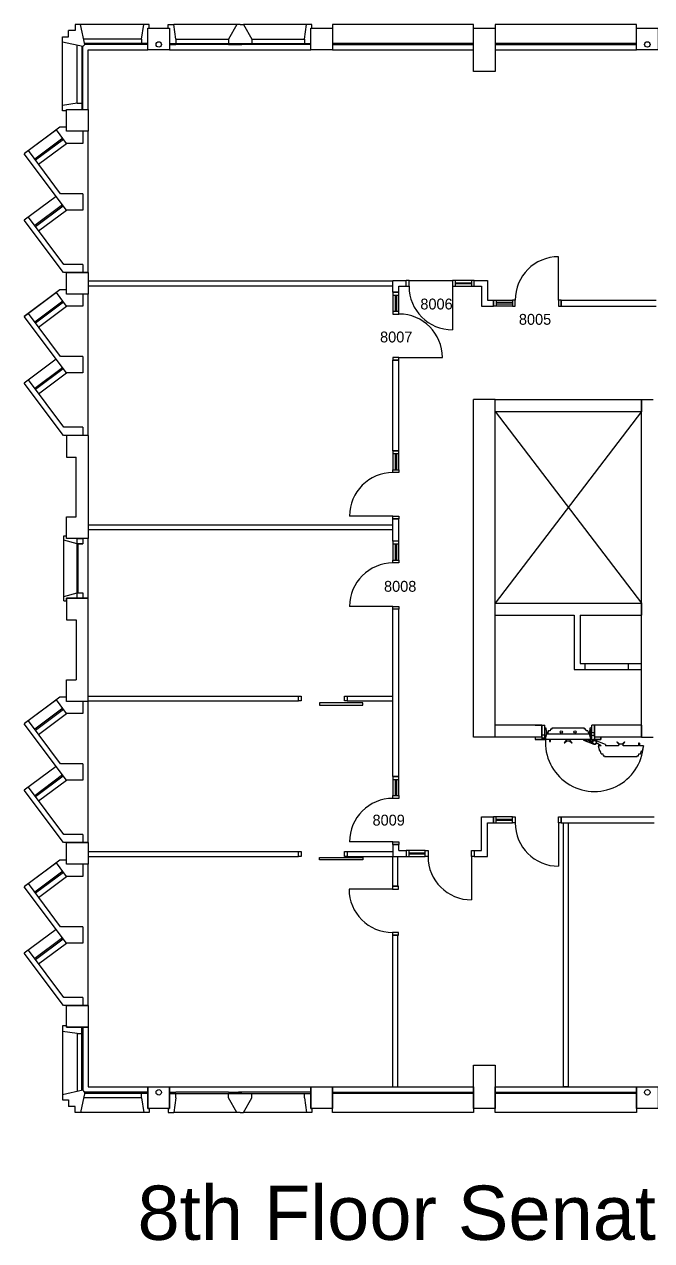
# Model space of a CAD drawing. Header units: millimetres. Extents: x -48971 to 980, y -22268 to 133.
# Drawn here: x -48971 to -37415, y -22268 to 133 of the extents above; entities that cross this region are included whole.
import ezdxf

# ---------------------------------------------------------------- set-up
doc = ezdxf.new("R2010")
doc.units = ezdxf.units.MM
doc.header["$MEASUREMENT"] = 0
for name, color, linetype in [('BL', 8, 'Continuous'), ('BRICK_WALLS_P4', 1, 'Continuous'), ('COLUMNS_P5', 3, 'Continuous'), ('DR', 8, 'Continuous'), ('TEXT', 7, 'Continuous'), ('WA', 6, 'Continuous'), ('WA_EXT', 7, 'Continuous'), ('WN', 4, 'Continuous')]:
    doc.layers.add(name, color=color, linetype=linetype)
doc.styles.add('arial', font='arial.ttf')
doc.styles.add('Text_Style_1', font='freehand')

msp = doc.modelspace()

# ---------------------------------------------------------------- linework, layer by layer
at = {"layer": 'BL', "linetype": 'Continuous'}
for p, q in [((-40295, -6997), (-37605, -10527)), ((-37605, -6997), (-40295, -10527))]:
    msp.add_line(p, q, dxfattribs=at)
at = {"layer": 'BRICK_WALLS_P4', "linetype": 'Continuous'}
for p, q in [((-40295, -6997), (-40295, -6777)), ((-40295, -6777), (-37605, -6777)), ((-37605, -6777), (-37605, -6997)), ((-40295, -6997), (-37605, -6997)), ((-40295, -10527), (-37605, -10527)), ((-40295, -10747), (-40295, -10527)), ((-37605, -10527), (-37605, -10747)), ((-40295, -10747), (-38842, -10747)), ((-38842, -10747), (-38842, -11746)), ((-38732, -10747), (-37605, -10747)), ((-38732, -10747), (-38732, -11636)), ((-38732, -11636), (-37605, -11636)), ((-38640, -11746), (-38640, -11636)), ((-37844, -11746), (-37844, -11636)), ((-37605, -11746), (-37605, -11636)), ((-38842, -11746), (-37605, -11746)), ((-39439, -12777), (-40295, -12777)), ((-40295, -12997), (-40295, -12777)), ((-39439, -12997), (-39439, -12777)), ((-37605, -12777), (-38469, -12777)), ((-38469, -12997), (-38469, -12777)), ((-37605, -12777), (-37605, -12997)), ((-39439, -12997), (-40295, -12997)), ((-37605, -12997), (-38469, -12997))]:
    msp.add_line(p, q, dxfattribs=at)
at = {"layer": 'COLUMNS_P5', "linetype": 'Continuous'}
for p, q in [((-40695, -12997), (-40695, -6777)), ((-40295, -6777), (-40695, -6777)), ((-40295, -12997), (-40295, -6777)), ((-37605, -12997), (-37605, -6777)), ((-37605, -6777), (-37385, -6777)), ((-47795, -7437), (-47795, -9337)), ((-48015, -8937), (-48015, -7837)), ((-47795, -12337), (-47795, -10437)), ((-48015, -10837), (-48015, -11937)), ((-40295, -12997), (-40695, -12997)), ((-37605, -12997), (-37385, -12997))]:
    msp.add_line(p, q, dxfattribs=at)
for points in [[(-46295, -337), (-46695, -337), (-46695, 63), (-46295, 63), (-46295, -337)], [(-43295, -337), (-43695, -337), (-43695, 63), (-43295, 63), (-43295, -337)], [(-40695, 63), (-40295, 63), (-40295, -737), (-40695, -737), (-40695, 63)], [(-37295, -337), (-37695, -337), (-37695, 63), (-37295, 63), (-37295, -337)], [(-47795, -1837), (-48195, -1837), (-48195, -1437), (-47795, -1437), (-47795, -1837)], [(-47795, -4837), (-48195, -4837), (-48195, -4437), (-47795, -4437), (-47795, -4837)], [(-47795, -7437), (-48195, -7437), (-48195, -7837), (-48015, -7837)], [(-47795, -9337), (-48195, -9337), (-48195, -8937), (-48015, -8937)], [(-47795, -10437), (-48195, -10437), (-48195, -10837), (-48015, -10837)], [(-47795, -12337), (-48195, -12337), (-48195, -11937), (-48015, -11937)], [(-47795, -15337), (-48195, -15337), (-48195, -14937), (-47795, -14937), (-47795, -15337)], [(-47795, -18337), (-48195, -18337), (-48195, -17937), (-47795, -17937), (-47795, -18337)], [(-40295, -19837), (-40695, -19837), (-40695, -19037), (-40295, -19037), (-40295, -19837)], [(-46295, -19837), (-46695, -19837), (-46695, -19437), (-46295, -19437), (-46295, -19837)], [(-43295, -19837), (-43695, -19837), (-43695, -19437), (-43295, -19437), (-43295, -19837)], [(-37295, -19837), (-37695, -19837), (-37695, -19437), (-37295, -19437), (-37295, -19837)]]:
    msp.add_lwpolyline(points, dxfattribs=at)
at = {"layer": 'COLUMNS_P5', "color": 4, "linetype": 'Continuous', "lineweight": -3}
for centre in [(-46495, -237), (-37495, -237), (-46495, -19537), (-37495, -19537)]:
    msp.add_circle(centre, 50, dxfattribs=at)
at = {"layer": 'DR', "linetype": 'Continuous'}
for p, q in [((-39130, -4947), (-39130, -4147)), ((-41885, -4582), (-41935, -4582)), ((-41935, -4692), (-41935, -4582)), ((-41935, -4692), (-41885, -4692)), ((-41885, -4692), (-41885, -4582)), ((-41035, -4582), (-41085, -4582)), ((-41085, -4582), (-41085, -4692)), ((-41085, -4692), (-41035, -4692)), ((-41085, -4692), (-41085, -5492)), ((-40735, -4582), (-41035, -4582)), ((-41035, -4582), (-41035, -4692)), ((-41035, -4627), (-40735, -4627)), ((-40735, -4647), (-41035, -4647)), ((-41035, -4692), (-40735, -4692)), ((-40735, -4582), (-40735, -4692)), ((-40685, -4582), (-40735, -4582)), ((-40735, -4692), (-40685, -4692)), ((-40685, -4692), (-40685, -4582)), ((-42070, -4802), (-42180, -4802)), ((-42180, -4802), (-42180, -4852)), ((-42180, -4852), (-42070, -4852)), ((-42070, -4852), (-42070, -4802)), ((-42180, -5152), (-42180, -5202)), ((-42180, -5152), (-42070, -5152)), ((-42070, -5202), (-42070, -5152)), ((-40330, -5057), (-40330, -4947)), ((-40330, -4947), (-40280, -4947)), ((-40280, -5057), (-40330, -5057)), ((-40280, -4947), (-40280, -5057)), ((-39930, -4947), (-39980, -4947)), ((-39980, -4947), (-39980, -5057)), ((-39980, -5057), (-39930, -5057)), ((-39930, -5057), (-39930, -4947)), ((-39080, -4947), (-39130, -4947)), ((-39130, -4947), (-39130, -5057)), ((-39130, -5057), (-39080, -5057)), ((-39080, -5057), (-39080, -4947)), ((-42180, -5202), (-42070, -5202)), ((-42180, -6002), (-42180, -6052)), ((-42070, -6002), (-42180, -6002)), ((-42070, -6002), (-41270, -6002)), ((-42070, -6052), (-42070, -6002)), ((-42070, -6052), (-42180, -6052)), ((-42070, -7722), (-42180, -7722)), ((-42180, -7722), (-42180, -7772)), ((-42180, -7772), (-42070, -7772)), ((-42070, -7772), (-42070, -7722)), ((-42180, -8122), (-42180, -8072)), ((-42180, -8072), (-42070, -8072)), ((-42070, -8122), (-42180, -8122)), ((-42070, -8072), (-42070, -8122)), ((-42180, -8922), (-42980, -8922)), ((-42180, -8972), (-42180, -8922)), ((-42180, -8922), (-42070, -8922)), ((-42070, -8922), (-42070, -8972)), ((-42070, -8972), (-42180, -8972)), ((-42070, -9387), (-42180, -9387)), ((-42180, -9387), (-42180, -9437)), ((-42070, -9437), (-42070, -9387)), ((-42180, -9437), (-42070, -9437)), ((-42180, -9787), (-42180, -9737)), ((-42180, -9737), (-42070, -9737)), ((-42070, -9787), (-42180, -9787)), ((-42070, -9737), (-42070, -9787)), ((-42180, -10587), (-42980, -10587)), ((-42180, -10637), (-42180, -10587)), ((-42180, -10587), (-42070, -10587)), ((-42070, -10637), (-42180, -10637)), ((-42070, -10587), (-42070, -10637)), ((-43922, -12237), (-43872, -12237)), ((-43922, -12327), (-43922, -12237)), ((-43872, -12237), (-43872, -12327)), ((-43072, -12237), (-43022, -12237)), ((-43072, -12327), (-43072, -12237)), ((-43022, -12237), (-43022, -12327)), ((-43872, -12327), (-43922, -12327)), ((-42734, -12361), (-43534, -12361)), ((-43534, -12361), (-43534, -12406)), ((-43534, -12406), (-42734, -12406)), ((-43022, -12327), (-43072, -12327)), ((-42734, -12406), (-42734, -12361)), ((-39559, -12777), (-39382, -12777)), ((-39439, -12777), (-39439, -13036)), ((-39391, -12960), (-39437, -12960)), ((-39437, -12960), (-39437, -13006)), ((-39382, -12814), (-39391, -12814)), ((-39391, -12814), (-39391, -12960)), ((-39382, -12814), (-39382, -12777)), ((-39382, -12831), (-39382, -12814)), ((-39357, -12831), (-39382, -12831)), ((-39382, -13006), (-39382, -12856)), ((-39382, -12856), (-39357, -12856)), ((-39360, -12938), (-39379, -13036)), ((-39375, -13041), (-39354, -12936)), ((-39371, -13031), (-39349, -12936)), ((-39354, -12866), (-39360, -12866)), ((-39360, -12866), (-39360, -12938)), ((-39357, -12856), (-39357, -12831)), ((-39354, -12873), (-39354, -12866)), ((-39348, -12873), (-39354, -12873)), ((-39354, -12936), (-38554, -12936)), ((-39348, -12922), (-39348, -12873)), ((-39328, -12922), (-39348, -12922)), ((-39317, -12880), (-39332, -12936)), ((-39288, -12880), (-39317, -12880)), ((-39279, -12847), (-39288, -12880)), ((-39254, -12847), (-39279, -12847)), ((-39254, -12831), (-39254, -12847)), ((-38655, -12831), (-39254, -12831)), ((-38655, -12847), (-38655, -12831)), ((-38630, -12847), (-38655, -12847)), ((-38621, -12880), (-38630, -12847)), ((-38592, -12880), (-38621, -12880)), ((-38592, -12880), (-38577, -12936)), ((-38561, -12922), (-38580, -12922)), ((-38554, -12873), (-38561, -12873)), ((-38561, -12873), (-38561, -12922)), ((-38538, -13031), (-38560, -12936)), ((-38549, -12866), (-38554, -12866)), ((-38554, -12866), (-38554, -12873)), ((-38554, -12936), (-38534, -13041)), ((-38527, -12831), (-38552, -12831)), ((-38552, -12831), (-38552, -12856)), ((-38552, -12856), (-38527, -12856)), ((-38549, -12938), (-38549, -12866)), ((-38530, -13036), (-38549, -12938)), ((-38518, -12814), (-38527, -12814)), ((-38527, -12814), (-38527, -12831)), ((-38527, -12856), (-38527, -13007)), ((-38354, -12777), (-38518, -12777)), ((-38518, -12814), (-38518, -12777)), ((-38518, -12913), (-38518, -12814)), ((-38468, -12913), (-38518, -12913)), ((-38518, -13007), (-38518, -12959)), ((-38518, -12959), (-38468, -12959)), ((-38469, -12777), (-38469, -13036)), ((-38468, -12959), (-38468, -12913)), ((-39554, -13006), (-39559, -13006)), ((-39559, -13006), (-39559, -13041)), ((-39559, -13041), (-39375, -13041)), ((-39554, -13036), (-39554, -13006)), ((-39379, -13036), (-39554, -13036)), ((-39437, -13006), (-39382, -13006)), ((-39371, -13031), (-38538, -13031)), ((-39302, -13031), (-39302, -13036)), ((-39302, -13036), (-39297, -13036)), ((-39297, -13036), (-39297, -13077)), ((-39297, -13077), (-39279, -13077)), ((-39279, -13077), (-39279, -13036)), ((-39279, -13036), (-39273, -13036)), ((-39273, -13036), (-39273, -13031)), ((-38988, -13053), (-39027, -13097)), ((-39027, -13097), (-39023, -13101)), ((-39023, -13101), (-38977, -13060)), ((-38996, -13031), (-38996, -13039)), ((-38996, -13039), (-38988, -13053)), ((-38977, -13060), (-38930, -13060)), ((-38930, -13060), (-38884, -13101)), ((-38920, -13052), (-38913, -13039)), ((-38880, -13097), (-38920, -13052)), ((-38913, -13039), (-38913, -13031)), ((-38884, -13101), (-38880, -13097)), ((-38690, -13031), (-38690, -13034)), ((-38690, -13034), (-38673, -13034)), ((-38673, -13034), (-38673, -13050)), ((-38673, -13050), (-38482, -13126)), ((-38670, -13031), (-38670, -13047)), ((-38670, -13047), (-38482, -13123)), ((-38665, -13031), (-38665, -13047)), ((-38665, -13047), (-38594, -13047)), ((-38594, -13047), (-38498, -13102)), ((-38589, -13031), (-38499, -13082)), ((-38534, -13041), (-38349, -13041)), ((-38354, -13036), (-38530, -13036)), ((-38527, -13007), (-38518, -13007)), ((-38504, -13041), (-38504, -13079)), ((-38504, -13099), (-38504, -13104)), ((-38504, -13104), (-38488, -13120)), ((-38483, -13057), (-38503, -13077)), ((-38455, -13057), (-38483, -13057)), ((-38482, -13123), (-38469, -13123)), ((-38482, -13126), (-38454, -13126)), ((-38264, -13133), (-38455, -13057)), ((-38454, -13126), (-38434, -13106)), ((-38348, -13152), (-38438, -13100)), ((-38434, -13106), (-38434, -13041)), ((-38348, -13152), (-38399, -13152)), ((-38399, -13152), (-38377, -13247)), ((-38349, -13007), (-38354, -13007)), ((-38354, -13007), (-38354, -13036)), ((-38349, -13041), (-38349, -13007)), ((-38264, -13133), (-38264, -13152)), ((-38025, -13152), (-38264, -13152)), ((-38053, -13081), (-38057, -13086)), ((-38057, -13086), (-38017, -13131)), ((-38007, -13123), (-38053, -13081)), ((-38017, -13131), (-38025, -13144)), ((-38025, -13144), (-38025, -13152)), ((-37960, -13123), (-38007, -13123)), ((-37914, -13081), (-37960, -13123)), ((-37949, -13129), (-37910, -13086)), ((-37941, -13144), (-37949, -13129)), ((-37941, -13152), (-37941, -13144)), ((-37659, -13152), (-37941, -13152)), ((-37910, -13086), (-37914, -13081)), ((-37640, -13105), (-37659, -13105)), ((-37659, -13105), (-37659, -13152)), ((-37640, -13105), (-37640, -13152)), ((-37566, -13152), (-37640, -13152)), ((-37566, -13152), (-37588, -13247)), ((-38377, -13247), (-38360, -13247)), ((-38345, -13303), (-38360, -13247)), ((-38345, -13303), (-38316, -13303)), ((-38316, -13303), (-38307, -13336)), ((-38307, -13336), (-38282, -13336)), ((-38282, -13336), (-38282, -13352)), ((-38282, -13352), (-37683, -13352)), ((-37683, -13352), (-37683, -13336)), ((-37683, -13336), (-37658, -13336)), ((-37658, -13336), (-37649, -13303)), ((-37649, -13303), (-37620, -13303)), ((-37620, -13303), (-37605, -13247)), ((-37605, -13247), (-37588, -13247)), ((-42070, -13722), (-42180, -13722)), ((-42180, -13722), (-42180, -13772)), ((-42180, -13772), (-42070, -13772)), ((-42070, -13772), (-42070, -13722)), ((-42180, -14122), (-42180, -14072)), ((-42180, -14072), (-42070, -14072)), ((-42070, -14072), (-42070, -14122)), ((-42070, -14122), (-42180, -14122)), ((-40280, -14462), (-40330, -14462)), ((-40330, -14462), (-40330, -14572)), ((-40280, -14572), (-40280, -14462)), ((-39980, -14462), (-39930, -14462)), ((-39980, -14572), (-39980, -14462)), ((-39930, -14462), (-39930, -14572)), ((-39130, -14462), (-39080, -14462)), ((-39130, -14572), (-39130, -14462)), ((-39080, -14462), (-39080, -14572)), ((-40330, -14572), (-40280, -14572)), ((-39930, -14572), (-39980, -14572)), ((-39080, -14572), (-39130, -14572)), ((-39130, -14572), (-39130, -15372)), ((-42180, -14922), (-42980, -14922)), ((-42180, -14972), (-42180, -14922)), ((-42180, -14922), (-42070, -14922)), ((-42070, -14972), (-42180, -14972)), ((-42070, -14922), (-42070, -14972)), ((-43922, -15102), (-43872, -15102)), ((-43922, -15192), (-43922, -15102)), ((-43872, -15192), (-43922, -15192)), ((-43872, -15102), (-43872, -15192)), ((-43534, -15210), (-42734, -15210)), ((-43534, -15255), (-43534, -15210)), ((-43072, -15102), (-43022, -15102)), ((-43072, -15192), (-43072, -15102)), ((-43022, -15192), (-43072, -15192)), ((-43022, -15102), (-43022, -15192)), ((-42734, -15210), (-42734, -15255)), ((-41885, -15082), (-41935, -15082)), ((-41935, -15082), (-41935, -15192)), ((-41935, -15192), (-41885, -15192)), ((-41885, -15192), (-41885, -15082)), ((-41585, -15082), (-41535, -15082)), ((-41585, -15192), (-41585, -15082)), ((-41535, -15192), (-41585, -15192)), ((-41535, -15082), (-41535, -15192)), ((-40735, -15082), (-40685, -15082)), ((-40735, -15192), (-40735, -15082)), ((-40685, -15192), (-40735, -15192)), ((-40735, -15192), (-40735, -15992)), ((-40685, -15082), (-40685, -15192)), ((-42734, -15255), (-43534, -15255)), ((-42190, -15792), (-42990, -15792)), ((-42080, -15742), (-42190, -15742)), ((-42190, -15742), (-42190, -15792)), ((-42190, -15792), (-42080, -15792)), ((-42080, -15792), (-42080, -15742)), ((-42080, -16592), (-42190, -16592)), ((-42190, -16592), (-42190, -16642)), ((-42190, -16642), (-42080, -16642)), ((-42080, -16642), (-42080, -16592))]:
    msp.add_line(p, q, dxfattribs=at)
at = {"layer": 'DR'}
msp.add_line((-41885, -4582), (-41085, -4582), dxfattribs=at)
at = {"layer": 'DR', "linetype": 'Continuous'}
for centre, radius in [((-39080, -12900), 21), ((-38829, -12900), 21), ((-38469, -13091), 31.5)]:
    msp.add_circle(centre, radius, dxfattribs=at)
for centre, radius, start, end in [((-39130, -4947), 800, 90, 180), ((-41085, -4692), 800, 180, 270), ((-42070, -6002), 800, 0, 90), ((-42180, -8922), 800, 90, 180), ((-42180, -10587), 800, 90, 180), ((-38469, -13091), 905, 176.1464, 356.1464), ((-42180, -14922), 800, 90, 180), ((-39130, -14572), 800, 180, 270), ((-40735, -15192), 800, 180, 270), ((-42190, -15792), 800, 180, 270)]:
    msp.add_arc(centre, radius, start, end, dxfattribs=at)
at = {"layer": 'WA', "linetype": 'Continuous'}
for p, q in [((-47795, -4592), (-43540, -4592)), ((-47795, -4682), (-42180, -4682)), ((-43540, -4592), (-42180, -4592)), ((-42180, -4802), (-42180, -4582)), ((-42180, -4582), (-41935, -4582)), ((-42070, -4802), (-42070, -4692)), ((-42070, -4692), (-41935, -4692)), ((-41935, -4692), (-41935, -4582)), ((-40685, -4692), (-40685, -4582)), ((-40685, -4582), (-40440, -4582)), ((-40685, -4692), (-40550, -4692)), ((-40550, -4692), (-40550, -5057)), ((-40440, -4582), (-40440, -4947)), ((-42180, -4802), (-42070, -4802)), ((-40550, -5057), (-40330, -5057)), ((-40440, -4947), (-40330, -4947)), ((-40330, -4947), (-40330, -5057)), ((-39080, -4947), (-39080, -5057)), ((-39080, -4947), (-37330, -4947)), ((-39080, -5057), (-37330, -5057)), ((-42180, -7722), (-42180, -6052)), ((-42180, -6052), (-42070, -6052)), ((-42070, -7722), (-42070, -6052)), ((-42180, -7722), (-42070, -7722)), ((-47795, -9082), (-43540, -9082)), ((-47795, -9172), (-42180, -9172)), ((-43540, -9082), (-42180, -9082)), ((-42180, -8972), (-42070, -8972)), ((-42180, -9387), (-42180, -8972)), ((-42070, -9387), (-42070, -8972)), ((-42070, -9387), (-42180, -9387)), ((-42180, -13722), (-42180, -10637)), ((-42070, -10637), (-42180, -10637)), ((-42070, -13722), (-42070, -10637)), ((-47795, -12337), (-47795, -12227)), ((-47795, -12237), (-43922, -12237)), ((-43022, -12237), (-42180, -12237)), ((-47795, -12327), (-43922, -12327)), ((-43022, -12327), (-42180, -12327)), ((-42180, -13722), (-42070, -13722)), ((-40550, -15082), (-40550, -14462)), ((-40550, -14462), (-40330, -14462)), ((-40330, -14572), (-40330, -14462)), ((-39080, -14462), (-37370, -14462)), ((-39080, -14572), (-39080, -14462)), ((-40440, -14572), (-40330, -14572)), ((-40440, -15192), (-40440, -14572)), ((-39080, -14572), (-37370, -14572)), ((-39040, -19437), (-39040, -14572)), ((-38950, -19437), (-38950, -14572)), ((-42180, -14972), (-42180, -15192)), ((-42180, -14972), (-42070, -14972)), ((-42070, -15082), (-42070, -14972)), ((-47795, -15102), (-43922, -15102)), ((-47795, -15192), (-43922, -15192)), ((-43022, -15102), (-42180, -15102)), ((-43022, -15192), (-42180, -15192)), ((-42180, -15192), (-41935, -15192)), ((-42180, -15742), (-42180, -15192)), ((-42090, -15742), (-42090, -15192)), ((-42070, -15082), (-41935, -15082)), ((-41935, -15082), (-41935, -15192)), ((-40685, -15082), (-40550, -15082)), ((-40685, -15082), (-40685, -15192)), ((-40685, -15192), (-40440, -15192)), ((-42080, -15742), (-42190, -15742)), ((-42180, -15742), (-42090, -15742)), ((-42080, -16642), (-42190, -16642)), ((-42180, -19437), (-42180, -16642)), ((-42180, -16642), (-42090, -16642)), ((-42090, -19437), (-42090, -16642)), ((-42180, -19437), (-42070, -19437)), ((-38940, -19437), (-39050, -19437))]:
    msp.add_line(p, q, dxfattribs=at)
at = {"layer": 'WA_EXT', "linetype": 'Continuous'}
for p, q in [((-48154, -99), (-48154, 22)), ((-48033, 22), (-48154, 22)), ((-47939, 133), (-48033, 133)), ((-48033, 133), (-48033, 22)), ((-46771, 133), (-47939, 133)), ((-47856, -237), (-47939, 133)), ((-46813, -137), (-46771, 133)), ((-46672, 133), (-46771, 133)), ((-46672, 63), (-46672, 133)), ((-46319, 133), (-46219, 133)), ((-46319, 63), (-46319, 133)), ((-45054, 131), (-46219, 133)), ((-46177, -137), (-46219, 133)), ((-45054, 131), (-45209, -137)), ((-44995, 131), (-45054, 131)), ((-44995, 131), (-44936, 131)), ((-43771, 133), (-44936, 131)), ((-44936, 131), (-44782, -137)), ((-43813, -137), (-43771, 133)), ((-43672, 133), (-43771, 133)), ((-43672, 63), (-43672, 133)), ((-48265, -99), (-48154, -99)), ((-48265, -193), (-48265, -99)), ((-47895, -276), (-48265, -193)), ((-48265, -1361), (-48265, -193)), ((-46813, -137), (-47878, -137)), ((-46695, -217), (-47860, -217)), ((-46813, -137), (-46813, -217)), ((-46295, -217), (-43695, -217)), ((-46177, -137), (-45209, -137)), ((-46177, -137), (-46177, -217)), ((-45209, -137), (-45209, -217)), ((-44782, -137), (-43813, -137)), ((-44782, -137), (-44782, -217)), ((-43813, -137), (-43813, -217)), ((-40695, -217), (-43295, -217)), ((-37695, -217), (-40295, -217)), ((-47995, -1319), (-47995, -254)), ((-47914, -272), (-47914, -1437)), ((-47895, -276), (-47875, -256)), ((-47895, -1319), (-47895, -276)), ((-47856, -237), (-47875, -256)), ((-46813, -237), (-47856, -237)), ((-46695, -237), (-46813, -237)), ((-46295, -237), (-46177, -237)), ((-45209, -237), (-46177, -237)), ((-45209, -237), (-44962, -237)), ((-44782, -237), (-45028, -237)), ((-43813, -237), (-44782, -237)), ((-43695, -237), (-43813, -237)), ((-43295, -237), (-40695, -237)), ((-40295, -237), (-37695, -237)), ((-47995, -1319), (-48265, -1361)), ((-47995, -1319), (-47914, -1319)), ((-47895, -1437), (-47895, -1319)), ((-48265, -1460), (-48265, -1361)), ((-48195, -1460), (-48265, -1460)), ((-48315, -1759), (-48971, -2249)), ((-48195, -1759), (-48315, -1759)), ((-48379, -1807), (-48966, -2246)), ((-48263, -1963), (-48779, -2349)), ((-48767, -2365), (-48251, -1979)), ((-48191, -2059), (-48379, -1807)), ((-47895, -1837), (-47895, -2059)), ((-48302, -2987), (-48895, -2193)), ((-48707, -2445), (-48191, -2059)), ((-47895, -2059), (-48191, -2059)), ((-48195, -3287), (-48971, -2249)), ((-48384, -3035), (-48971, -3473)), ((-47895, -2987), (-48302, -2987)), ((-47895, -2987), (-47895, -3287)), ((-48267, -3191), (-48779, -3573)), ((-48767, -3589), (-48255, -3207)), ((-48707, -3669), (-48195, -3287)), ((-47895, -3287), (-48195, -3287)), ((-48251, -4437), (-48971, -3473)), ((-48245, -4287), (-48895, -3417)), ((-47795, -4437), (-48251, -4437)), ((-47895, -4287), (-48245, -4287)), ((-47895, -4287), (-48245, -4287)), ((-47895, -4287), (-47895, -4437)), ((-48315, -4759), (-48971, -5249)), ((-48379, -4807), (-48966, -5246)), ((-48191, -5059), (-48379, -4807)), ((-48195, -4759), (-48315, -4759)), ((-47895, -4837), (-47895, -5059)), ((-48263, -4963), (-48779, -5349)), ((-48767, -5365), (-48251, -4979)), ((-48707, -5445), (-48191, -5059)), ((-47895, -5059), (-48191, -5059)), ((-48195, -6287), (-48971, -5249)), ((-48302, -5987), (-48895, -5193)), ((-48384, -6035), (-48971, -6473)), ((-47895, -5987), (-48302, -5987)), ((-47895, -5987), (-47895, -6287)), ((-48267, -6191), (-48779, -6573)), ((-48767, -6589), (-48255, -6207)), ((-48251, -7437), (-48971, -6473)), ((-48245, -7287), (-48895, -6417)), ((-48707, -6669), (-48195, -6287)), ((-47895, -6287), (-48195, -6287)), ((-47895, -7287), (-48245, -7287)), ((-47895, -7287), (-48245, -7287)), ((-47895, -7287), (-47895, -7437)), ((-47795, -7437), (-48251, -7437)), ((-48241, -9370), (-48241, -9287)), ((-48241, -9287), (-48195, -9287)), ((-48241, -10403), (-48241, -9370)), ((-47995, -9437), (-48241, -9370)), ((-47995, -9337), (-47895, -9337)), ((-47995, -9437), (-47995, -9337)), ((-47895, -9337), (-47895, -9437)), ((-47995, -10337), (-47995, -9437)), ((-47895, -9437), (-47995, -9437)), ((-47978, -9437), (-47895, -9437)), ((-47978, -10337), (-47978, -9437)), ((-48243, -10404), (-47995, -10337)), ((-48241, -10486), (-48241, -10403)), ((-48241, -10486), (-48195, -10486)), ((-47995, -10337), (-47895, -10337)), ((-47995, -10437), (-47995, -10337)), ((-47895, -10437), (-47995, -10437)), ((-47895, -10337), (-47895, -10437)), ((-48315, -12259), (-48971, -12749)), ((-48379, -12307), (-48966, -12746)), ((-48191, -12559), (-48379, -12307)), ((-48195, -12259), (-48315, -12259)), ((-48263, -12463), (-48779, -12849)), ((-48767, -12865), (-48251, -12479)), ((-47895, -12337), (-47895, -12559)), ((-48195, -13787), (-48971, -12749)), ((-48302, -13487), (-48895, -12693)), ((-48707, -12945), (-48191, -12559)), ((-47895, -12559), (-48191, -12559)), ((-48384, -13535), (-48971, -13973)), ((-47895, -13487), (-48302, -13487)), ((-47895, -13487), (-47895, -13787)), ((-48267, -13691), (-48779, -14073)), ((-48767, -14089), (-48255, -13707)), ((-48707, -14169), (-48195, -13787)), ((-47895, -13787), (-48195, -13787)), ((-48251, -14937), (-48971, -13973)), ((-48245, -14787), (-48895, -13917)), ((-47795, -14937), (-48251, -14937)), ((-47895, -14787), (-48245, -14787)), ((-47895, -14787), (-48245, -14787)), ((-47895, -14787), (-47895, -14937)), ((-48315, -15259), (-48971, -15749)), ((-48379, -15307), (-48966, -15746)), ((-48191, -15559), (-48379, -15307)), ((-48195, -15259), (-48315, -15259)), ((-47895, -15337), (-47895, -15559)), ((-48263, -15463), (-48779, -15849)), ((-48767, -15865), (-48251, -15479)), ((-48707, -15945), (-48191, -15559)), ((-47895, -15559), (-48191, -15559)), ((-48195, -16787), (-48971, -15749)), ((-48302, -16487), (-48895, -15693)), ((-48384, -16535), (-48971, -16973)), ((-47895, -16487), (-48302, -16487)), ((-47895, -16487), (-47895, -16787)), ((-48267, -16691), (-48779, -17073)), ((-48767, -17089), (-48255, -16707)), ((-48707, -17169), (-48195, -16787)), ((-47895, -16787), (-48195, -16787)), ((-48251, -17937), (-48971, -16973)), ((-48245, -17787), (-48895, -16917)), ((-47895, -17787), (-48245, -17787)), ((-47895, -17787), (-48245, -17787)), ((-47895, -17787), (-47895, -17937)), ((-47795, -17937), (-48251, -17937)), ((-48195, -18313), (-48265, -18313)), ((-48265, -18313), (-48265, -18413)), ((-47914, -19501), (-47914, -18337)), ((-47895, -18337), (-47895, -18455)), ((-48265, -18413), (-48265, -19581)), ((-47995, -18455), (-48265, -18413)), ((-47995, -18455), (-47995, -19520)), ((-47995, -18455), (-47914, -18455)), ((-47895, -18455), (-47895, -19497)), ((-47895, -19497), (-48265, -19581)), ((-48265, -19581), (-48265, -19674)), ((-48265, -19674), (-48154, -19674)), ((-48154, -19674), (-48154, -19795)), ((-47856, -19536), (-47939, -19907)), ((-47895, -19497), (-47875, -19517)), ((-46813, -19637), (-47878, -19637)), ((-47856, -19537), (-47875, -19517)), ((-46695, -19556), (-47860, -19556)), ((-46813, -19536), (-47856, -19536)), ((-46695, -19536), (-46813, -19536)), ((-46813, -19637), (-46813, -19556)), ((-46813, -19637), (-46771, -19907)), ((-46295, -19536), (-46177, -19536)), ((-46295, -19556), (-43695, -19556)), ((-46177, -19637), (-46219, -19907)), ((-45209, -19536), (-46177, -19536)), ((-46177, -19637), (-46177, -19556)), ((-45209, -19536), (-44962, -19536)), ((-45209, -19637), (-45209, -19556)), ((-45054, -19905), (-45209, -19637)), ((-44782, -19536), (-45028, -19536)), ((-44936, -19905), (-44782, -19637)), ((-43813, -19536), (-44782, -19536)), ((-44782, -19637), (-44782, -19556)), ((-43695, -19536), (-43813, -19536)), ((-43813, -19637), (-43813, -19556)), ((-43813, -19637), (-43771, -19907)), ((-43295, -19536), (-40695, -19536)), ((-40695, -19556), (-43295, -19556)), ((-40295, -19536), (-37695, -19536)), ((-37695, -19556), (-40295, -19556)), ((-48033, -19795), (-48154, -19795)), ((-48033, -19907), (-48033, -19795)), ((-47939, -19907), (-48033, -19907)), ((-46771, -19907), (-47939, -19907)), ((-46672, -19907), (-46771, -19907)), ((-46672, -19837), (-46672, -19907)), ((-46319, -19837), (-46319, -19907)), ((-46319, -19907), (-46219, -19907)), ((-45054, -19905), (-46219, -19907)), ((-44995, -19905), (-45054, -19905)), ((-44995, -19905), (-44936, -19905)), ((-43771, -19907), (-44936, -19905)), ((-43672, -19907), (-43771, -19907)), ((-43672, -19837), (-43672, -19907))]:
    msp.add_line(p, q, dxfattribs=at)
for points in [[(-48195, -1460), (-48195, -1437), (-47795, -1437), (-47795, -337), (-46695, -337), (-46695, 63), (-46672, 63)], [(-46319, 63), (-46295, 63), (-46295, -337), (-43695, -337), (-43695, 63), (-43672, 63)], [(-40695, 133), (-43295, 133), (-43295, -337), (-40695, -337), (-40695, 133)], [(-37695, 133), (-40295, 133), (-40295, -337), (-37695, -337), (-37695, 133)], [(-47795, -4437), (-47795, -1837), (-48195, -1837), (-48195, -1759)], [(-47795, -7437), (-47795, -4837), (-48195, -4837), (-48195, -4759)], [(-48195, -10486), (-48195, -10437), (-47795, -10437), (-47795, -9337), (-48195, -9337), (-48195, -9287)], [(-47795, -14937), (-47795, -12337), (-48195, -12337), (-48195, -12259)], [(-47795, -17937), (-47795, -15337), (-48195, -15337), (-48195, -15259)], [(-48195, -18313), (-48195, -18337), (-47795, -18337), (-47795, -19437), (-46695, -19437), (-46695, -19837), (-46672, -19837)], [(-46319, -19837), (-46295, -19837), (-46295, -19437), (-43695, -19437), (-43695, -19837), (-43672, -19837)], [(-40695, -19907), (-43295, -19907), (-43295, -19437), (-40695, -19437), (-40695, -19907)], [(-37695, -19907), (-40295, -19907), (-40295, -19437), (-37695, -19437), (-37695, -19907)]]:
    msp.add_lwpolyline(points, dxfattribs=at)
at = {"layer": 'WN', "linetype": 'Continuous'}
for p, q in [((-42180, -4852), (-42180, -5152)), ((-42135, -5152), (-42135, -4852)), ((-42115, -4852), (-42115, -5152)), ((-42070, -5152), (-42070, -4852)), ((-40280, -4947), (-39980, -4947)), ((-39980, -4992), (-40280, -4992)), ((-40280, -5012), (-39980, -5012)), ((-39980, -5057), (-40280, -5057)), ((-42180, -7772), (-42180, -8072)), ((-42135, -8072), (-42135, -7772)), ((-42115, -7772), (-42115, -8072)), ((-42070, -8072), (-42070, -7772)), ((-42180, -9437), (-42180, -9737)), ((-42135, -9737), (-42135, -9437)), ((-42115, -9437), (-42115, -9737)), ((-42070, -9737), (-42070, -9437)), ((-42180, -13772), (-42180, -14072)), ((-42135, -14072), (-42135, -13772)), ((-42115, -13772), (-42115, -14072)), ((-42070, -14072), (-42070, -13772)), ((-39980, -14462), (-40280, -14462)), ((-40280, -14507), (-39980, -14507)), ((-39980, -14527), (-40280, -14527)), ((-40280, -14572), (-39980, -14572)), ((-41585, -15082), (-41885, -15082)), ((-41885, -15127), (-41585, -15127)), ((-41585, -15147), (-41885, -15147)), ((-41885, -15192), (-41585, -15192))]:
    msp.add_line(p, q, dxfattribs=at)

# ---------------------------------------------------------------- texts
at = {"layer": 'TEXT', "linetype": 'Continuous', "style": 'arial'}
msp.add_text('8th Floor Senate House', height=1000, dxfattribs=at).set_placement((-46886, -22254))
at = {"layer": 'TEXT', "linetype": 'Continuous', "char_height": 200, "attachment_point": 7, "style": 'Text_Style_1'}
for s, insert in [('8006', (-41676, -5121)), ('8005', (-39861, -5403)), ('8007', (-42418, -5728)), ('8008', (-42345, -10320)), ('8009', (-42557, -14626))]:
    msp.add_mtext(s, dxfattribs=dict(at, insert=insert))

doc.saveas('drawing.dxf')
